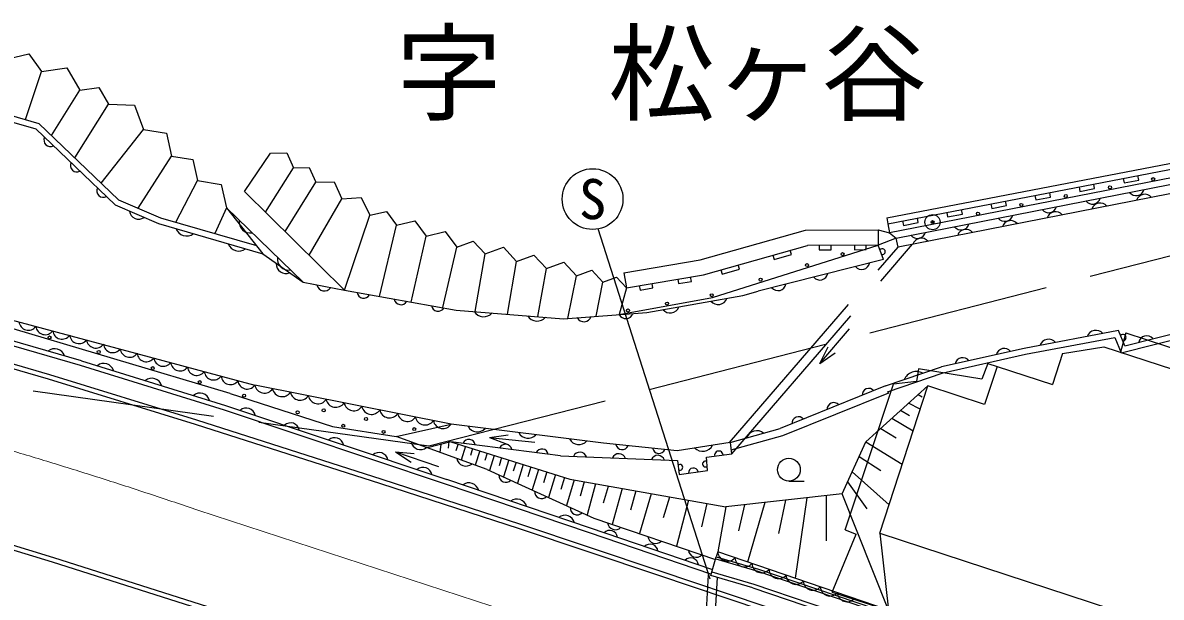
# Model space of a CAD drawing. Units: millimetres, scale not verified. Extents: x 40000 to 489596206, y 20000 to 327218255.
# Drawn here: x 95139 to 132643, y 321256 to 340164 of the extents above; entities that cross this region are included whole.
import ezdxf
from ezdxf.enums import TextEntityAlignment as Align

# ---------------------------------------------------------------- set-up
doc = ezdxf.new("R2010")
doc.units = ezdxf.units.MM
doc.header["$LTSCALE"] = 1000
doc.header["$PDMODE"] = 32
doc.header["$PDSIZE"] = 500
doc.linetypes.add('CHAIN', pattern=[18.5, 12, -1.5, 3.5, -1.5])
doc.linetypes.add('DASHED', pattern=[7.5, 6, -1.5])
for name, color, linetype, lineweight in [('M-BGD', 7, 'Continuous', 25), ('M-BGD-EXST', 7, 'Continuous', 25), ('M-BMK', 2, 'CHAIN', 13), ('M-STR-STRC', 7, 'Continuous', 25)]:
    doc.layers.add(name, color=color, linetype=linetype, lineweight=lineweight)
doc.layers.add('M-BMK-HTXT', color=7, linetype='Continuous')
doc.styles.add('ＭＳ ゴシック', font='')
doc.styles.get('ＭＳ ゴシック').set_extended_font_data('MS Gothic')

msp = doc.modelspace()

# ---------------------------------------------------------------- linework, layer by layer
at = {"layer": 'M-BGD'}
for p, q in [((94645, 338978), (95338, 339141)), ((95338, 339141), (95755, 338565)), ((95755, 338565), (96591, 338677)), ((96591, 338677), (97016, 337949)), ((95232, 336978), (95755, 338565)), ((96084, 336457), (97016, 337949)), ((97016, 337949), (97646, 338034)), ((97646, 338034), (97967, 337484)), ((96859, 335715), (97967, 337484)), ((97967, 337484), (98816, 337452)), ((98816, 337452), (99113, 336656)), ((94004, 337122), (95568, 336674)), ((123603, 333745), (139587, 336819)), ((95568, 336674), (98184, 334168)), ((97720, 334890), (99113, 336656)), ((99113, 336656), (99869, 336527)), ((99869, 336527), (100041, 335779)), ((123641, 333549), (139625, 336622)), ((123914, 333074), (141619, 336547)), ((139700, 336377), (123694, 333254)), ((141662, 336249), (123972, 332779)), ((98944, 334059), (100041, 335779)), ((100041, 335779), (100740, 335660)), ((100740, 335660), (100899, 334969)), ((102449, 334609), (103295, 335873)), ((103295, 335873), (103839, 335884)), ((103839, 335884), (104058, 335386)), ((103137, 333931), (104058, 335386)), ((104058, 335386), (104579, 335397)), ((104579, 335397), (104789, 334920)), ((100177, 333599), (100899, 334969)), ((100899, 334969), (101676, 334837)), ((103778, 333298), (104789, 334920)), ((104789, 334920), (105399, 334932)), ((105399, 334932), (105645, 334374)), ((101676, 334837), (101852, 334069)), ((98184, 334168), (99609, 333555)), ((104573, 332513), (105645, 334374)), ((105645, 334374), (106289, 334409)), ((106289, 334409), (106570, 333829)), ((101852, 334069), (101466, 333225)), ((101852, 334069), (103053, 332557)), ((104371, 331623), (101852, 334069)), ((105743, 331359), (106570, 333829)), ((106570, 333829), (107117, 333957)), ((107117, 333957), (107446, 333501)), ((99609, 333555), (103053, 332557)), ((106891, 331156), (107446, 333501)), ((107446, 333501), (108057, 333643)), ((108057, 333643), (108424, 333135)), ((123603, 333745), (123641, 333549)), ((123641, 333549), (123694, 333254)), ((107929, 330973), (108424, 333135)), ((108424, 333135), (109049, 333295)), ((109049, 333295), (109437, 332780)), ((123313, 333349), (123315, 332849)), ((123313, 333349), (123694, 333254)), ((123914, 333074), (123315, 332849)), ((123694, 333254), (123914, 333074)), ((123972, 332779), (123914, 333074)), ((108978, 330788), (109437, 332780)), ((109437, 332780), (109981, 332980)), ((109981, 332980), (110375, 332554)), ((110375, 332554), (110971, 332774)), ((110971, 332774), (111402, 332308)), ((117563, 331870), (120990, 332838)), ((117858, 331127), (123315, 332849)), ((123315, 332849), (120990, 332838)), ((123495, 332373), (123315, 332849)), ((103053, 332557), (104371, 331623)), ((110039, 330660), (110375, 332554)), ((111110, 330573), (111402, 332308)), ((111402, 332308), (111976, 332520)), ((111976, 332520), (112392, 332071)), ((112392, 332071), (112965, 332282)), ((112965, 332282), (113381, 331834)), ((123495, 332373), (119360, 331327)), ((131440, 329534), (142493, 332323)), ((112103, 330492), (112392, 332071)), ((113381, 331834), (113881, 332018)), ((113881, 332018), (114244, 331627)), ((114941, 331933), (115025, 331440)), ((104371, 331623), (105743, 331359)), ((113097, 330435), (113381, 331834)), ((114033, 330505), (114244, 331627)), ((114244, 331627), (114697, 331794)), ((114697, 331794), (115025, 331440)), ((115025, 331440), (117563, 331870)), ((105743, 331359), (109422, 330710)), ((115025, 331440), (114781, 330560)), ((115698, 330629), (118863, 331182)), ((118863, 331182), (119360, 331327)), ((114781, 330560), (117858, 331127)), ((93900, 330614), (102781, 328235)), ((109422, 330710), (112948, 330424)), ((112948, 330424), (115698, 330629)), ((101976, 327963), (93863, 330379)), ((121395, 328946), (122369, 330087)), ((131239, 330031), (128127, 329448)), ((131440, 329534), (131239, 330031)), ((97071, 329041), (93762, 329989)), ((121395, 328946), (121670, 329500)), ((121395, 328946), (121898, 329305)), ((128127, 329448), (125402, 328835)), ((129393, 329276), (130751, 329502)), ((130751, 329502), (134351, 328325)), ((97071, 329041), (101821, 327571)), ((129393, 329276), (129060, 328255)), ((123563, 328210), (125402, 328835)), ((127233, 328852), (126825, 327604)), ((127233, 328852), (129060, 328255)), ((109253, 326952), (102781, 328235)), ((123563, 328210), (120090, 326806)), ((124956, 328215), (122917, 326371)), ((123370, 323364), (124956, 328215)), ((126825, 327604), (124956, 328215)), ((101976, 327963), (105344, 326875)), ((123627, 328020), (123656, 327978)), ((124637, 327927), (124766, 327850)), ((101821, 327571), (109105, 325129)), ((124705, 327446), (124321, 327641)), ((124469, 326725), (123764, 327137)), ((124348, 327224), (124052, 327397)), ((105344, 326875), (107437, 326549)), ((107437, 326549), (109253, 326952)), ((114270, 326329), (109253, 326952)), ((118444, 326351), (120090, 326806)), ((123402, 326810), (123912, 326498)), ((110435, 325460), (107437, 326549)), ((109242, 326376), (108472, 326173)), ((108893, 326020), (108919, 326291)), ((109179, 326382), (109157, 326157)), ((112853, 325907), (109242, 326376)), ((109242, 326376), (113157, 325142)), ((109481, 326301), (109411, 326079)), ((110515, 326510), (111127, 326597)), ((110515, 326510), (111096, 326299)), ((110515, 326510), (112007, 326355)), ((116698, 326076), (114270, 326329)), ((118444, 326351), (116698, 326076)), ((118444, 326351), (118482, 325976)), ((122127, 324655), (122917, 326371)), ((122917, 326371), (124112, 325634)), ((107417, 326039), (108033, 325989)), ((107417, 326039), (107937, 325705)), ((107417, 326039), (108838, 325560)), ((108666, 326269), (108661, 326223)), ((109719, 326225), (109577, 325772)), ((109958, 326150), (109885, 325918)), ((110196, 326075), (110047, 325601)), ((110435, 326000), (110358, 325758)), ((110673, 325925), (110515, 325424)), ((112853, 325907), (116703, 325753)), ((117660, 325863), (118502, 325979)), ((110912, 325850), (110828, 325585)), ((111150, 325775), (110974, 325215)), ((111389, 325700), (111296, 325405)), ((111627, 325624), (111432, 325007)), ((111874, 325547), (111772, 325223)), ((116703, 325753), (116759, 325294)), ((117701, 325427), (117660, 325863)), ((123404, 325414), (122691, 325881)), ((110435, 325460), (113956, 323859)), ((112133, 325465), (111919, 324786)), ((112405, 325379), (112292, 325023)), ((112690, 325290), (112454, 324542)), ((112989, 325195), (112865, 324803)), ((116759, 325294), (117701, 325427)), ((122462, 325384), (123676, 324300)), ((113844, 323528), (109105, 325129)), ((113302, 325117), (113048, 324272)), ((113157, 325142), (118298, 324226)), ((113635, 325057), (113500, 324585)), ((114002, 324992), (113729, 323963)), ((114273, 324368), (114435, 324915)), ((114880, 324835), (114560, 323654)), ((122312, 325057), (122942, 324160)), ((115331, 324755), (115162, 324126)), ((115840, 324664), (115459, 323348)), ((116249, 323881), (116451, 324555)), ((117068, 324446), (116671, 322936)), ((122127, 324655), (118298, 324226)), ((120043, 323351), (120278, 324448)), ((120969, 324525), (120589, 321878)), ((121604, 324596), (121606, 323107)), ((123663, 320833), (122127, 324655)), ((117672, 324338), (117499, 323577)), ((118298, 324226), (118035, 322745)), ((118915, 324295), (118716, 323445)), ((119588, 324371), (119017, 322412)), ((113956, 323859), (117962, 322497)), ((117841, 322168), (113844, 323528)), ((123370, 323364), (136535, 319061)), ((117808, 321968), (117987, 322582)), ((118035, 322745), (117987, 322582)), ((123663, 320833), (118035, 322745)), ((119188, 321566), (117808, 321968)), ((119188, 321566), (128139, 318535))]:
    msp.add_line(p, q, dxfattribs=at)
at = {"layer": 'M-BGD', "linetype": 'DASHED'}
for p, q in [((108511, 326234), (150961, 337114)), ((102449, 334609), (105743, 331359)), ((118423, 326348), (123972, 332779)), ((118502, 325979), (124449, 332873)), ((131473, 329960), (131304, 329321)), ((131473, 329960), (134022, 329127)), ((88057, 329082), (108511, 326234)), ((126928, 328946), (126736, 328433)), ((126928, 328946), (127233, 328852)), ((124647, 328775), (124582, 328361)), ((126736, 328433), (124647, 328775)), ((122226, 323478), (123823, 328271)), ((124582, 328361), (123823, 328271)), ((121808, 321424), (122589, 323330)), ((122226, 323478), (122589, 323330)), ((123372, 323364), (123663, 320833)), ((117716, 321995), (117271, 314102)), ((118012, 321908), (117570, 314078)), ((121808, 321424), (128517, 319254))]:
    msp.add_line(p, q, dxfattribs=at)
at = {"layer": 'M-BGD'}
for points in [[(89659, 337631), (91210, 337737), (94046, 337318), (95671, 336853), (98297, 334338), (99677, 333744), (102838, 332828)], [(131391, 335039), (131419, 334892), (131903, 334985), (131875, 335132)], [(128484, 334480), (128513, 334333), (128997, 334426), (128969, 334573)], [(129937, 334760), (129966, 334612), (130450, 334705), (130422, 334853)], [(127031, 334201), (127060, 334053), (127544, 334147), (127516, 334294)], [(125578, 333921), (125606, 333774), (126091, 333867), (126063, 334015)], [(124125, 333642), (124153, 333495), (124638, 333588), (124609, 333735)], [(114941, 331933), (117454, 332359), (120920, 333338), (123313, 333349)], [(119848, 332516), (119889, 332372), (120460, 332533), (120419, 332677)], [(121378, 332840), (121378, 332690), (121766, 332692), (121765, 332842)], [(122540, 332845), (122541, 332695), (122928, 332697), (122928, 332847)], [(118135, 332032), (118176, 331888), (118747, 332049), (118706, 332193)], [(123627, 328020), (125456, 328642), (128167, 329251), (131115, 329804), (131320, 329297), (142541, 332129)], [(115448, 331512), (115473, 331364), (115896, 331436), (115871, 331584)], [(116717, 331727), (116743, 331579), (117166, 331651), (117141, 331799)], [(93721, 329844), (97028, 328897), (101775, 327428), (109058, 324987), (113796, 323386), (117793, 322026)], [(123656, 327978), (120170, 326569), (118469, 326099)], [(117987, 322582), (119380, 322176), (128344, 319141), (139877, 315220), (141096, 314687), (141596, 314438)]]:
    msp.add_lwpolyline(points, dxfattribs=at)
at = {"layer": 'M-BGD', "linetype": 'DASHED'}
for points in [[(117967, 322515), (119359, 322110), (128322, 319075), (139852, 315155), (141067, 314624), (142986, 313667), (145552, 312320), (148787, 310586)], [(117844, 322093), (119227, 321690), (128181, 318658), (139693, 314744), (140880, 314225), (142786, 313276), (145345, 311932), (148578, 310199)]]:
    msp.add_lwpolyline(points, dxfattribs=at)
at = {"layer": 'M-BGD'}
for centre in [(132377, 335019), (130953, 334747), (128034, 334169), (129499, 334461), (126605, 333882), (125110, 333602), (122146, 332548), (120976, 332188), (119445, 331711), (117837, 331196), (116363, 330922), (115079, 330694), (96021, 329805), (97642, 329329), (99421, 328798), (100971, 328335), (102432, 327889), (105052, 327407), (104193, 327344), (106447, 327122), (105695, 326898), (107024, 326698), (108034, 326789)]:
    msp.add_circle(centre, 50, dxfattribs=at)
for centre, radius, start, end in [((96046, 336300), 210, 152.8307, 299.6284), ((96918, 335464), 210, 152.8307, 299.6284), ((97790, 334629), 210, 152.832, 299.6277), ((131813, 334750), 274, 218.0736, 344.1232), ((130372, 334467), 274, 218.075, 344.1218), ((130631, 333949), 284, 39.2469, 162.9493), ((132105, 334238), 284, 39.2469, 162.9502), ((98955, 333997), 298, 186.4688, 306.957), ((127491, 333902), 274, 218.0736, 344.1232), ((128932, 334185), 274, 218.0736, 344.1232), ((129157, 333660), 284, 39.2469, 162.9493), ((102628, 333608), 360, 171.5648, 280.1329), ((126051, 333620), 274, 218.0736, 344.1232), ((127683, 333371), 284, 39.2469, 162.9493), ((100532, 333519), 372, 200.5233, 307.1644), ((124610, 333337), 274, 218.0736, 344.1232), ((124735, 332792), 284, 39.2469, 162.9502), ((126209, 333082), 284, 39.2484, 162.9488), ((102254, 333021), 372, 200.5231, 307.1656), ((123453, 332629), 99, 259.5951, 141.683), ((103888, 332386), 360, 171.5638, 280.1329), ((103808, 332226), 317, 176.4617, 292.9077), ((121400, 331958), 262, 219.5189, 348.8708), ((122778, 332307), 262, 219.518, 348.8727), ((105077, 331595), 256, 193.501, 324.6849), ((120022, 331610), 262, 219.5189, 348.8717), ((106368, 331318), 219, 188.2926, 331.7088), ((107594, 331102), 219, 188.2906, 331.7095), ((108821, 330886), 219, 188.2909, 331.7092), ((116461, 330929), 314, 221.4065, 338.4264), ((118044, 331205), 314, 221.4063, 338.4252), ((110321, 330852), 365, 211.4152, 319.2985), ((112084, 330709), 365, 211.4152, 319.2985), ((113628, 330576), 251, 207.9898, 340.5264), ((115003, 330678), 251, 207.9898, 340.5264), ((95320, 330351), 307, 185.6744, 324.7751), ((95877, 330204), 307, 185.6744, 324.7751), ((130490, 329731), 307, 41.4082, 159.8478), ((96434, 330057), 307, 185.6732, 324.7753), ((96991, 329910), 307, 185.6744, 324.7751), ((97548, 329763), 307, 185.6744, 324.7751), ((128934, 329439), 307, 41.4084, 159.8481), ((131385, 329801), 102, 263.5472, 140.4194), ((132159, 329599), 263, 39.6041, 168.7195), ((96189, 329086), 349, 18.8016, 129.237), ((98103, 329612), 306, 185.0428, 324.6217), ((98657, 329462), 306, 185.0425, 324.6212), ((99211, 329312), 306, 185.0437, 324.6209), ((127468, 329191), 256, 37.0452, 168.2702), ((97810, 328625), 329, 15.7967, 129.8062), ((99764, 329162), 306, 185.0442, 324.6204), ((100318, 329012), 306, 185.0423, 324.6223), ((126106, 328885), 256, 37.0473, 168.2675), ((100871, 328862), 306, 185.0425, 324.6212), ((101425, 328712), 306, 185.0441, 324.6205), ((101978, 328562), 306, 185.0437, 324.6209), ((124571, 328263), 424, 59.0729, 158.5006), ((99393, 328135), 329, 15.7952, 129.8077), ((102532, 328412), 306, 185.0423, 324.6223), ((103099, 328299), 325, 191.395, 326.1803), ((100976, 327645), 329, 15.7952, 129.8077), ((103688, 328183), 325, 191.396, 326.1794), ((104276, 328066), 325, 191.396, 326.1794), ((104865, 327949), 325, 191.3957, 326.1807), ((123010, 327911), 219, 40.4331, 183.571), ((102504, 327190), 294, 10.7507, 132.1814), ((105453, 327833), 325, 191.3963, 326.179), ((106041, 327716), 325, 191.396, 326.1794), ((106630, 327599), 325, 191.3959, 326.1805), ((107218, 327483), 325, 191.3945, 326.1809), ((121852, 327444), 219, 40.4337, 183.5694), ((107807, 327366), 325, 191.3963, 326.179), ((108395, 327250), 325, 191.396, 326.1794), ((108983, 327133), 325, 191.3959, 326.1805), ((120694, 326976), 219, 40.4333, 183.5718), ((103961, 326702), 294, 10.75, 132.1833), ((110113, 327035), 338, 206.6996, 319.1338), ((111785, 326827), 338, 206.6996, 319.1338), ((119319, 326391), 345, 49.8833, 161.044), ((105417, 326214), 294, 10.7507, 132.1815), ((108241, 326427), 311, 191.1831, 308.9223), ((109836, 326237), 211, 9.4866, 155.7159), ((111040, 326080), 211, 9.4866, 155.7159), ((113457, 326619), 338, 206.7001, 319.1331), ((114883, 326328), 213, 191.2447, 336.865), ((106874, 325725), 294, 10.75, 132.1833), ((112244, 325924), 211, 9.4883, 155.7156), ((113492, 325804), 228, 17.6672, 157.7723), ((114775, 325753), 228, 17.6673, 157.7717), ((116058, 325701), 228, 17.6662, 157.7716), ((116097, 326202), 213, 191.244, 336.866), ((117537, 326425), 364, 224.9849, 332.9144), ((118069, 325931), 139, 3.2132, 192.5584), ((108331, 325237), 294, 10.7507, 132.1815), ((109740, 325883), 311, 191.1831, 308.9223), ((116785, 325530), 94.9, 241.4489, 132.4793), ((117623, 325639), 92.8, 57.1894, 313.4108), ((111055, 325265), 229, 175.7165, 315.3794), ((117231, 325351), 159, 11.1978, 184.8818), ((109837, 324689), 332, 14.6121, 128.0515), ((111416, 324155), 332, 14.6121, 128.0515), ((112229, 324732), 229, 175.7164, 315.3795), ((113402, 324198), 229, 175.7171, 315.3789), ((112996, 323622), 332, 14.6122, 128.0515), ((114658, 323735), 258, 186.0171, 316.4149), ((114475, 323199), 258, 6.0128, 136.4194), ((115808, 322745), 258, 6.0128, 136.4194), ((115990, 323282), 258, 186.0166, 316.4155), ((117140, 322292), 258, 6.0128, 136.4194), ((117322, 322829), 258, 186.0171, 316.4149), ((118355, 322764), 321, 183.3553, 319.1178), ((118918, 322573), 321, 183.3553, 319.1178), ((119481, 322382), 321, 183.3553, 319.1178), ((120043, 322191), 321, 183.3553, 319.1178), ((120606, 321999), 321, 183.3553, 319.1178), ((121169, 321808), 321, 183.3547, 319.1194), ((121732, 321617), 321, 183.3553, 319.1178), ((122295, 321426), 321, 183.3553, 319.1178)]:
    msp.add_arc(centre, radius, start, end, dxfattribs=at)
msp.add_point((125110, 333602), dxfattribs=at)
at = {"layer": 'M-BGD-EXST'}
for p, q in [((114084, 333396), (117769, 321866)), ((120376, 325079), (120876, 325079))]:
    msp.add_line(p, q, dxfattribs=at)
for centre, radius in [((113911, 334361), 1000), ((120376, 325454), 375)]:
    msp.add_circle(centre, radius, dxfattribs=at)
at = {"layer": 'M-BMK'}
msp.add_line((100905, 324122), (125743, 316030), dxfattribs=at)
msp.add_arc((49220, 172859), 159849, 71.13512, 75.74562, dxfattribs=at)
at = {"layer": 'M-STR-STRC'}
for points in [[(88342, 330591), (90488, 330039), (95976, 328445), (100821, 326951), (106920, 325004), (111489, 323520), (116049, 321990), (119507, 320834), (123809, 319399), (127601, 318127), (131808, 316663), (135872, 315232), (139722, 313734), (142382, 312578), (144960, 311356), (147493, 310099), (150342, 308655), (153036, 307261), (156904, 305264), (160267, 303498), (163424, 301843), (165578, 300703)], [(88370, 330738), (90528, 330184), (96019, 328589), (100866, 327094), (106966, 325147), (111536, 323663), (116097, 322132), (119554, 320976), (123857, 319541), (127650, 318269), (131858, 316804), (135924, 315373), (139780, 313872), (142444, 312714), (145026, 311491), (147560, 310233), (150410, 308788), (153105, 307394), (156974, 305397), (160337, 303631), (163494, 301976), (165648, 300835)], [(87286, 325212), (90228, 324369), (96153, 322567), (105087, 319719), (112600, 317276), (120499, 314684), (125996, 312880), (131796, 310886), (136300, 309214), (137747, 308632), (140197, 307580), (141546, 306988)], [(87256, 325064), (90186, 324225), (96108, 322424), (105041, 319576), (112553, 317133), (120452, 314541), (125948, 312738), (131746, 310745), (136246, 309074), (137690, 308493), (140137, 307442), (141484, 306851)]]:
    msp.add_lwpolyline(points, dxfattribs=at)

# ---------------------------------------------------------------- texts
at = {"layer": 'M-BGD-EXST', "style": 'ＭＳ ゴシック'}
msp.add_text('S', height=1320, dxfattribs=at).set_placement((113911, 334361), align=Align.MIDDLE_CENTER)
at = {"layer": 'M-BMK-HTXT', "style": 'ＭＳ ゴシック'}
msp.add_text('字\u3000松ヶ谷', height=2566, dxfattribs=at).set_placement((107434, 339783), align=Align.TOP_LEFT)

doc.saveas('drawing.dxf')
